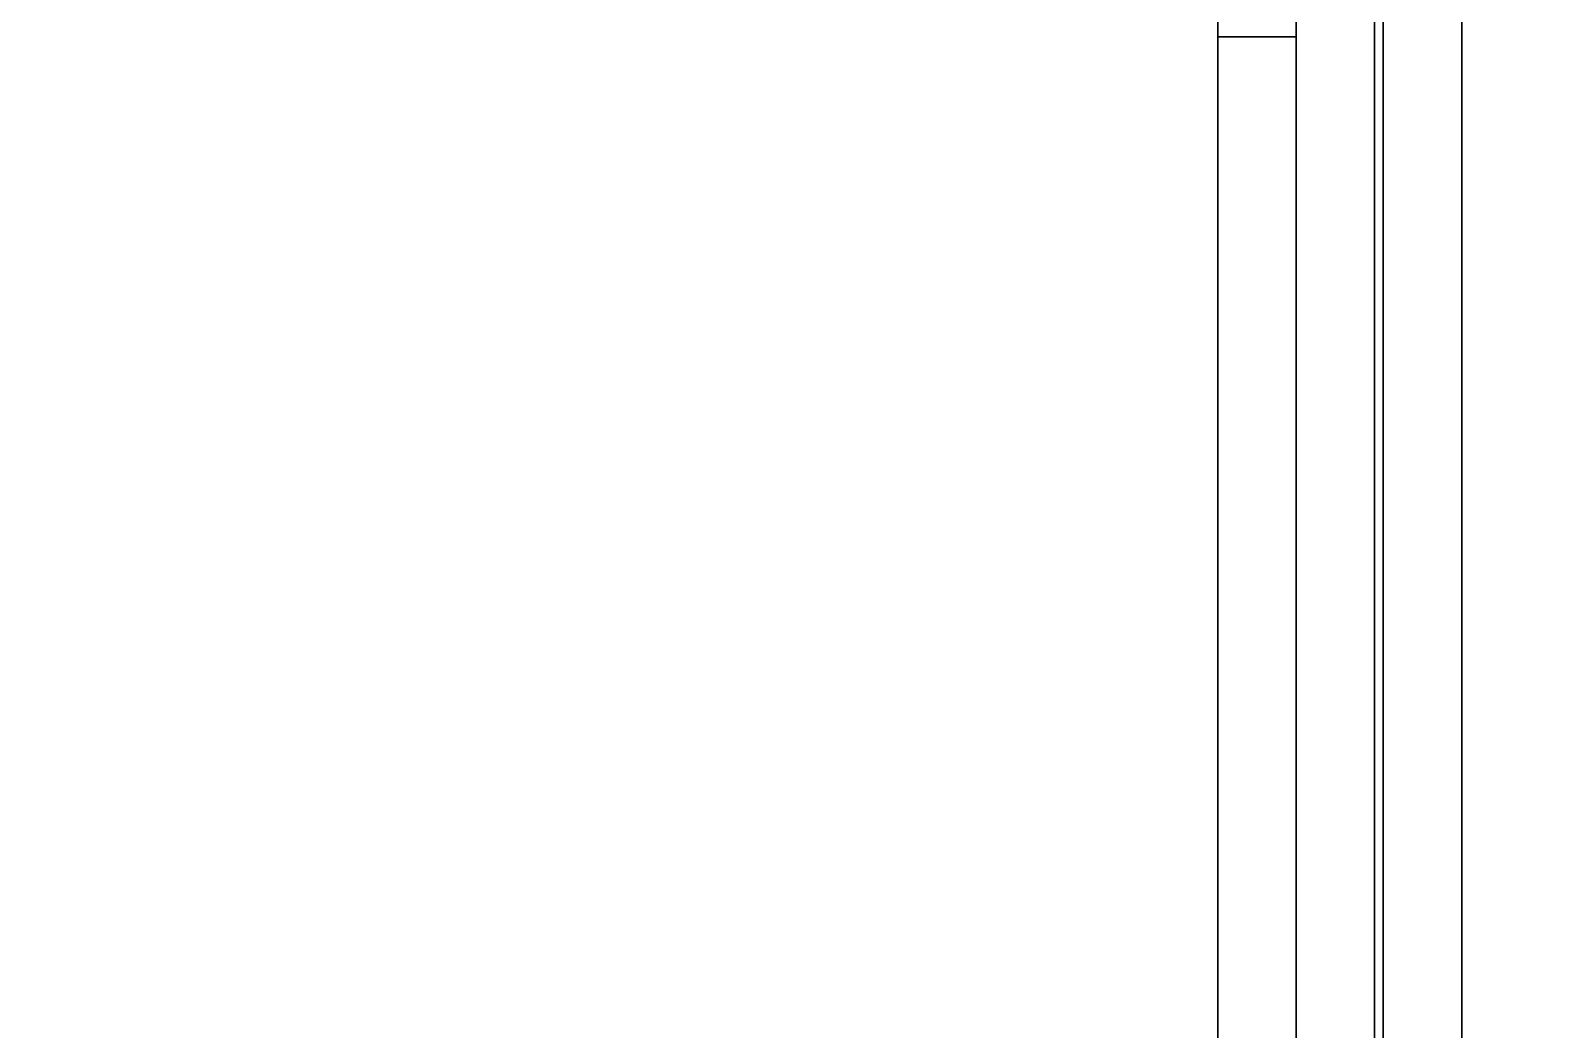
# Model space of a CAD drawing. Extents: x 0 to 5234, y -4951 to 0.
# Drawn here: x 4193.5 to 4542.2, y -2689.5 to -2460.2 of the extents above; entities that cross this region are included whole.
import ezdxf

# ---------------------------------------------------------------- set-up
doc = ezdxf.new("R2010")
doc.units = 0
for name, color, linetype in [('LAYER0', 7, 'CONTINUOUS'), ('LAYER113', 253, 'CONTINUOUS'), ('LAYER130', 7, 'CONTINUOUS'), ('LAYER133', 7, 'CONTINUOUS'), ('LAYER141', 7, 'CONTINUOUS'), ('LAYER204', 253, 'CONTINUOUS'), ('LAYER440', 253, 'CONTINUOUS')]:
    doc.layers.add(name, color=color, linetype=linetype)

msp = doc.modelspace()

# ---------------------------------------------------------------- linework, layer by layer
at = {"layer": 'LAYER0', "invisible_edges": 1}
for points in [[(5234, 0), (0, -4951), (0, 0), (5234, 0)], [(5234, -4951, 5), (0, 0, 5), (0, -4951, 5), (5234, -4951, 5)], [(0, 0, 5), (5234, -4951, 5), (5234, 0, 5), (0, 0, 5)], [(0, -4951), (5234, 0), (5234, -4951), (0, -4951)]]:
    msp.add_3dface(points, dxfattribs=at)
at = {"layer": 'LAYER113', "invisible_edges": 1}
for points in [[(4484, -3377.5, 2355), (4484, -1917.5, 2425), (4484, -1917.5, 2355), (4484, -3377.5, 2355)], [(4484, -1917.5, 2425), (4484, -3377.5, 2355), (4484, -3377.5, 2425), (4484, -1917.5, 2425)], [(4502, -3377.5, 2425), (4484, -1917.5, 2425), (4484, -3377.5, 2425), (4502, -3377.5, 2425)], [(4484, -1917.5, 2425), (4502, -3377.5, 2425), (4502, -1917.5, 2425), (4484, -1917.5, 2425)], [(4502, -1917.5, 2355), (4484, -3377.5, 2355), (4484, -1917.5, 2355), (4502, -1917.5, 2355)], [(4484, -3377.5, 2355), (4502, -1917.5, 2355), (4502, -3377.5, 2355), (4484, -3377.5, 2355)], [(4502, -3377.5, 2425), (4502, -1917.5, 2355), (4502, -1917.5, 2425), (4502, -3377.5, 2425)], [(4502, -1917.5, 2355), (4502, -3377.5, 2425), (4502, -3377.5, 2355), (4502, -1917.5, 2355)]]:
    msp.add_3dface(points, dxfattribs=at)
at = {"layer": 'LAYER130', "invisible_edges": 1}
for points in [[(5064, -2909.83, 85), (4484, -2010.5, 85), (5064, -2010.5, 85), (5064, -2909.83, 85)], [(4484, -2010.5, 85), (5064, -2909.83, 85), (4484, -2909.83, 85), (4484, -2010.5, 85)], [(4484, -2909.83, 103), (4484, -2010.5, 85), (4484, -2909.83, 85), (4484, -2909.83, 103)], [(4484, -2010.5, 85), (4484, -2909.83, 103), (4484, -2010.5, 103), (4484, -2010.5, 85)], [(4484, -2909.83, 103), (5064, -2010.5, 103), (4484, -2010.5, 103), (4484, -2909.83, 103)], [(5064, -2010.5, 103), (4484, -2909.83, 103), (5064, -2909.83, 103), (5064, -2010.5, 103)]]:
    msp.add_3dface(points, dxfattribs=at)
at = {"layer": 'LAYER133', "invisible_edges": 1}
for points in [[(4504, -2909.83, 5), (4522, -2010.5, 5), (4522, -2909.83, 5), (4504, -2909.83, 5)], [(4522, -2010.5, 5), (4504, -2909.83, 5), (4504, -2010.5, 5), (4522, -2010.5, 5)], [(4504, -2010.5, 85), (4522, -2909.83, 85), (4522, -2010.5, 85), (4504, -2010.5, 85)], [(4522, -2909.83, 85), (4504, -2010.5, 85), (4504, -2909.83, 85), (4522, -2909.83, 85)], [(4504, -2909.83, 5), (4504, -2010.5, 85), (4504, -2010.5, 5), (4504, -2909.83, 5)], [(4504, -2010.5, 85), (4504, -2909.83, 5), (4504, -2909.83, 85), (4504, -2010.5, 85)], [(4522, -2909.83, 85), (4522, -2010.5, 5), (4522, -2010.5, 85), (4522, -2909.83, 85)], [(4522, -2010.5, 5), (4522, -2909.83, 85), (4522, -2909.83, 5), (4522, -2010.5, 5)]]:
    msp.add_3dface(points, dxfattribs=at)
at = {"layer": 'LAYER141', "invisible_edges": 1}
for points in [[(5064, -2010.5, 2354), (4484, -2909.83, 2354), (5064, -2909.83, 2354), (5064, -2010.5, 2354)], [(4484, -2909.83, 2354), (5064, -2010.5, 2354), (4484, -2010.5, 2354), (4484, -2909.83, 2354)], [(4484, -2010.5, 2336), (4484, -2909.83, 2354), (4484, -2010.5, 2354), (4484, -2010.5, 2336)], [(4484, -2909.83, 2354), (4484, -2010.5, 2336), (4484, -2909.83, 2336), (4484, -2909.83, 2354)], [(4484, -2010.5, 2336), (5064, -2909.83, 2336), (4484, -2909.83, 2336), (4484, -2010.5, 2336)], [(5064, -2909.83, 2336), (4484, -2010.5, 2336), (5064, -2010.5, 2336), (5064, -2909.83, 2336)]]:
    msp.add_3dface(points, dxfattribs=at)
at = {"layer": 'LAYER204', "invisible_edges": 1}
for points in [[(4466, -2461.665, 88), (4484, -2917.335, 88), (4466, -2917.335, 88), (4466, -2461.665, 88)], [(4484, -2917.335, 88), (4466, -2461.665, 88), (4484, -2461.665, 88), (4484, -2917.335, 88)], [(4484, -2461.665, 2352), (4466, -2917.335, 2352), (4484, -2917.335, 2352), (4484, -2461.665, 2352)], [(4466, -2917.335, 2352), (4484, -2461.665, 2352), (4466, -2461.665, 2352), (4466, -2917.335, 2352)], [(4466, -2461.665, 88), (4484, -2461.665, 2352), (4484, -2461.665, 88), (4466, -2461.665, 88)], [(4484, -2461.665, 2352), (4466, -2461.665, 88), (4466, -2461.665, 2352), (4484, -2461.665, 2352)], [(4466, -2917.335, 2352), (4466, -2461.665, 88), (4466, -2917.335, 88), (4466, -2917.335, 2352)], [(4466, -2461.665, 88), (4466, -2917.335, 2352), (4466, -2461.665, 2352), (4466, -2461.665, 88)], [(4484, -2461.665, 2352), (4484, -2917.335, 88), (4484, -2461.665, 88), (4484, -2461.665, 2352)], [(4484, -2917.335, 88), (4484, -2461.665, 2352), (4484, -2917.335, 2352), (4484, -2917.335, 88)]]:
    msp.add_3dface(points, dxfattribs=at)
at = {"layer": 'LAYER440', "invisible_edges": 1}
for points in [[(4466, -3377.5, 5), (4466, -1917.5, 75), (4466, -1917.5, 5), (4466, -3377.5, 5)], [(4466, -1917.5, 75), (4466, -3377.5, 5), (4466, -3377.5, 75), (4466, -1917.5, 75)], [(4484, -3377.5, 75), (4466, -1917.5, 75), (4466, -3377.5, 75), (4484, -3377.5, 75)], [(4466, -1917.5, 75), (4484, -3377.5, 75), (4484, -1917.5, 75), (4466, -1917.5, 75)], [(4484, -1917.5, 5), (4466, -3377.5, 5), (4466, -1917.5, 5), (4484, -1917.5, 5)], [(4466, -3377.5, 5), (4484, -1917.5, 5), (4484, -3377.5, 5), (4466, -3377.5, 5)], [(4484, -3377.5, 75), (4484, -1917.5, 5), (4484, -1917.5, 75), (4484, -3377.5, 75)], [(4484, -1917.5, 5), (4484, -3377.5, 75), (4484, -3377.5, 5), (4484, -1917.5, 5)]]:
    msp.add_3dface(points, dxfattribs=at)

doc.saveas('drawing.dxf')
